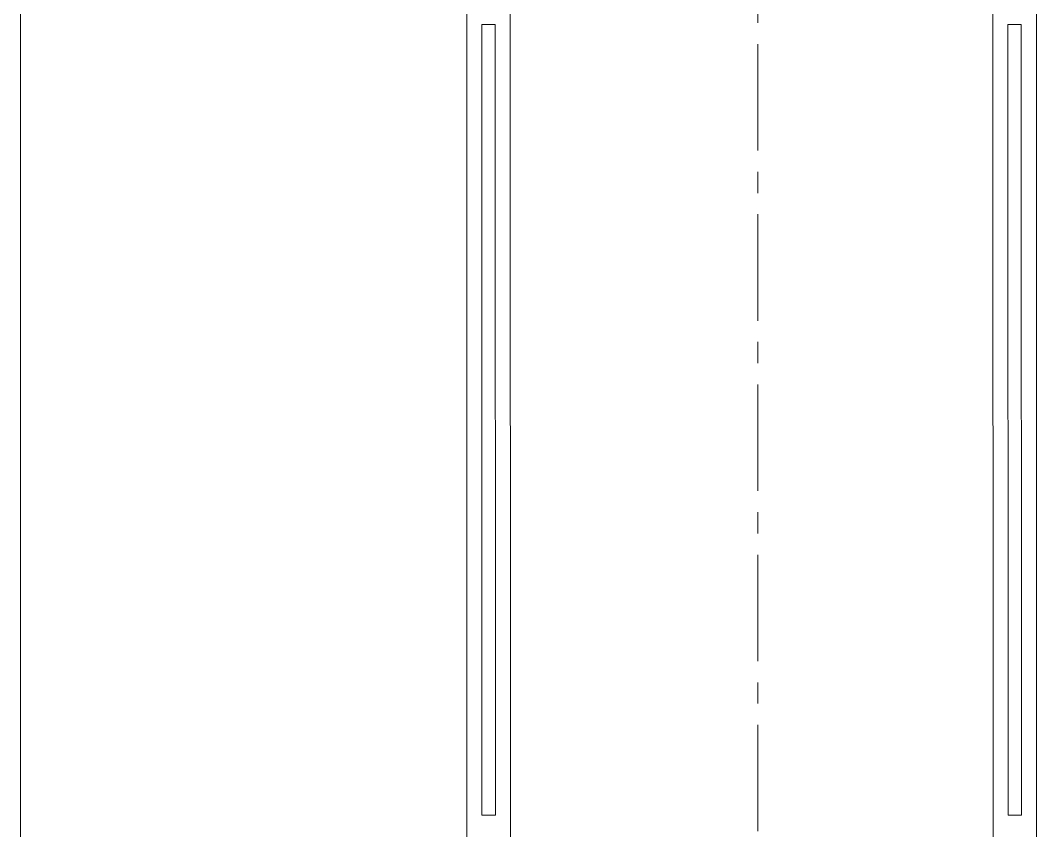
# Model space of a CAD drawing. Header units: millimetres. Extents: x 26027 to 581921, y 7230 to 233891.
# Drawn here: x 508499 to 510015, y 186835 to 188044 of the extents above; entities that cross this region are included whole.
import ezdxf

# ---------------------------------------------------------------- set-up
doc = ezdxf.new("R2010")
doc.units = ezdxf.units.MM
doc.header["$LTSCALE"] = 5
doc.linetypes.add('CENTER', pattern=[50.8, 31.75, -6.35, 6.35, -6.35])
doc.layers.add('axes', color=252, linetype='Continuous')
for name, color, linetype, lineweight in [('Medical Equipment and Furniture', 252, 'Continuous', 0), ('Medical Equipment and Furniture1', 252, 'Continuous', 5), ('Walls', 252, 'Continuous', 5)]:
    doc.layers.add(name, color=color, linetype=linetype, lineweight=lineweight)

# ---------------------------------------------------------------- blocks, each defined once
blk = doc.blocks.new('HF16786E-P')
at = {"layer": 'Medical Equipment and Furniture1'}
for p, q in [((0, 0.425), (-2.14, 0.425)), ((-0.48, 0.4025), (-1.66, 0.4025)), ((-1.66, 0.3825), (-1.66, 0.4025)), ((-0.48, 0.3825), (-0.48, 0.4025)), ((-0.48, 0.3825), (-1.66, 0.3825)), ((-0.28, 0.36), (-1.86, 0.36)), ((-1.86, -0.36), (-0.28, -0.36)), ((-0.48, -0.3825), (-1.66, -0.3825)), ((-1.66, -0.3825), (-1.66, -0.4025)), ((-0.48, -0.3825), (-0.48, -0.4025)), ((-0.48, -0.4025), (-1.66, -0.4025)), ((-2.14, -0.425), (0, -0.425))]:
    blk.add_line(p, q, dxfattribs=at)
for points in [[(-0.48, 0.3825), (-0.48, 0.3825), (-0.48, 0.3825), (-0.48, 0.3825), (-0.48, 0.3825), (-0.48, 0.3825), (-0.48, 0.3825), (-0.48, 0.3825), (-0.48, 0.3825), (-0.48, 0.3825), (-0.48, 0.3825), (-0.48, 0.3825), (-0.48, 0.3825), (-0.48, 0.3825), (-0.48, 0.3825), (-0.48, 0.3825), (-0.48, 0.3825), (-0.48, 0.3825), (-0.48, 0.3825), (-0.48, 0.3825), (-0.48, 0.3825), (-0.48, 0.3825), (-0.48, 0.3825), (-0.48, 0.3825), (-0.48, 0.3825), (-0.48, 0.3825), (-0.48, 0.3825), (-0.48, 0.3825), (-0.48, 0.3825), (-0.48, 0.3825), (-0.48, 0.3825), (-0.48, 0.3825), (-0.48, 0.3825), (-0.48, 0.3825), (-0.48, 0.3825), (-0.48, 0.3825), (-0.48, 0.3825), (-0.48, 0.3825), (-0.48, 0.3825), (-0.48, 0.3825), (-0.48, 0.3825), (-0.48, 0.3825), (-0.48, 0.3825), (-0.48, 0.3825), (-0.48, 0.3825), (-0.48, 0.3825), (-0.48, 0.3825), (-0.48, 0.3825), (-0.48, 0.3825), (-0.48, 0.3825), (-0.48, 0.3825), (-0.48, 0.3825), (-0.48, 0.3825), (-0.48, 0.3825), (-0.48, 0.3825), (-0.48, 0.3825), (-0.48, 0.3825), (-0.48, 0.3825), (-0.48, 0.3825), (-0.48, 0.3825), (-0.48, 0.3825), (-0.48, 0.3825), (-0.48, 0.3825), (-0.48, 0.3825), (-0.48, 0.3825), (-0.48, 0.3825), (-0.48, 0.3825), (-0.48, 0.3825), (-0.48, 0.3825), (-0.48, 0.3825), (-0.48, 0.3825), (-0.48, 0.3825), (-0.48, 0.3825), (-0.48, 0.3825), (-0.48, 0.3825), (-0.48, 0.3825), (-0.48, 0.3825), (-0.48, 0.3825), (-0.48, 0.3825), (-0.48, 0.3825), (-0.48, 0.3825), (-0.48, 0.3825), (-0.48, 0.3825), (-0.48, 0.3825), (-0.48, 0.3825), (-0.48, 0.3825), (-0.48, 0.3825), (-0.48, 0.3825), (-0.48, 0.3825), (-0.48, 0.3825), (-0.48, 0.3825), (-0.48, 0.3825), (-0.48, 0.3825), (-0.48, 0.3825), (-0.48, 0.3825), (-0.48, 0.3825), (-0.48, 0.3825), (-0.48, 0.3825), (-0.48, 0.3825), (-0.48, 0.3825), (-0.48, 0.3825), (-0.48, 0.3825), (-0.48, 0.3825), (-0.48, 0.3825), (-0.48, 0.3825), (-0.48, 0.3825), (-0.48, 0.3825), (-0.48, 0.3825), (-0.48, 0.3825), (-0.48, 0.3825), (-0.48, 0.3825), (-0.48, 0.3825), (-0.48, 0.3825), (-0.48, 0.3825), (-0.48, 0.3825), (-0.48, 0.3825), (-0.48, 0.3825), (-0.48, 0.3825), (-0.48, 0.3825), (-0.48, 0.3825), (-0.48, 0.3825), (-0.48, 0.3825), (-0.48, 0.3825), (-0.48, 0.3825), (-0.48, 0.3825), (-0.48, 0.3825), (-0.48, 0.3825), (-0.48, 0.3825), (-0.48, 0.3825), (-0.48, 0.3825), (-0.48, 0.3825), (-0.48, 0.3825), (-0.48, 0.3825), (-0.48, 0.3825), (-0.48, 0.3825), (-0.48, 0.3825), (-0.48, 0.3825), (-0.48, 0.3825), (-0.48, 0.3825), (-0.48, 0.3825), (-0.48, 0.3825), (-0.48, 0.3825), (-0.48, 0.3825), (-0.48, 0.3825), (-0.48, 0.3825), (-0.48, 0.3825), (-0.48, 0.3825), (-0.48, 0.3825), (-0.48, 0.3825), (-0.48, 0.3825), (-0.48, 0.3825), (-0.48, 0.3825), (-0.48, 0.3825), (-0.48, 0.3825), (-0.48, 0.3825), (-0.48, 0.3825), (-0.48, 0.3825), (-0.48, 0.3825), (-0.48, 0.3825), (-0.48, 0.3825), (-0.48, 0.3825), (-0.48, 0.3825), (-0.48, 0.3825), (-0.48, 0.3825), (-0.48, 0.3825), (-0.48, 0.3825), (-0.48, 0.3825), (-0.48, 0.3825), (-0.48, 0.3825), (-0.48, 0.3825), (-0.48, 0.3825), (-0.48, 0.3825), (-0.48, 0.3825), (-0.48, 0.3825), (-0.48, 0.3825), (-0.48, 0.3825), (-0.48, 0.3825), (-0.48, 0.3825), (-0.48, 0.3825), (-0.48, 0.3825), (-0.48, 0.3825), (-0.48, 0.3825), (-0.48, 0.3825), (-0.48, 0.3825), (-0.48, 0.3825), (-0.48, 0.3825), (-0.48, 0.3825), (-0.48, 0.3825), (-0.48, 0.3825), (-0.48, 0.3825), (-0.48, 0.3825), (-0.48, 0.3825), (-0.48, 0.3825), (-0.48, 0.3825), (-0.48, 0.3825), (-0.48, 0.3825), (-0.48, 0.3825), (-0.48, 0.3825), (-0.48, 0.3825), (-0.48, 0.3825), (-0.48, 0.3825), (-0.48, 0.3825), (-0.48, 0.3825), (-0.48, 0.3825), (-0.48, 0.3825), (-0.48, 0.3825), (-0.48, 0.3825), (-0.48, 0.3825), (-0.48, 0.3825), (-0.48, 0.3825), (-0.48, 0.3825), (-0.48, 0.3825), (-0.48, 0.3825), (-0.48, 0.3825), (-0.48, 0.3825), (-0.48, 0.3825), (-0.48, 0.3825), (-0.48, 0.3825), (-0.48, 0.3825)], [(-0.48, 0.3825), (-0.48, 0.3825), (-0.48, 0.3825), (-0.48, 0.3825), (-0.48, 0.3825), (-0.48, 0.3825), (-0.48, 0.3825), (-0.48, 0.3825), (-0.48, 0.3825), (-0.48, 0.3825), (-0.48, 0.3825), (-0.48, 0.3825), (-0.48, 0.3825), (-0.48, 0.3825), (-0.48, 0.3825), (-0.48, 0.3825), (-0.48, 0.3825), (-0.48, 0.3825), (-0.48, 0.3825), (-0.48, 0.3825), (-0.48, 0.3825), (-0.48, 0.3825), (-0.48, 0.3825), (-0.48, 0.3825), (-0.48, 0.3825), (-0.48, 0.3825), (-0.48, 0.3825), (-0.48, 0.3825), (-0.48, 0.3825), (-0.48, 0.3825), (-0.48, 0.3825), (-0.48, 0.3825), (-0.48, 0.3825), (-0.48, 0.3825), (-0.48, 0.3825), (-0.48, 0.3825), (-0.48, 0.3825), (-0.48, 0.3825), (-0.48, 0.3825), (-0.48, 0.3825), (-0.48, 0.3825), (-0.48, 0.3825), (-0.48, 0.3825), (-0.48, 0.3825), (-0.48, 0.3825), (-0.48, 0.3825), (-0.48, 0.3825), (-0.48, 0.3825), (-0.48, 0.3825), (-0.48, 0.3825), (-0.48, 0.3825), (-0.48, 0.3825), (-0.48, 0.3825), (-0.48, 0.3825), (-0.48, 0.3825), (-0.48, 0.3825), (-0.48, 0.3825), (-0.48, 0.3825), (-0.48, 0.3825), (-0.48, 0.3825), (-0.48, 0.3825), (-0.48, 0.3825), (-0.48, 0.3825), (-0.48, 0.3825), (-0.48, 0.3825), (-0.48, 0.3825), (-0.48, 0.3825), (-0.48, 0.3825), (-0.48, 0.3825), (-0.48, 0.3825), (-0.48, 0.3825), (-0.48, 0.3825), (-0.48, 0.3825), (-0.48, 0.3825), (-0.48, 0.3825), (-0.48, 0.3825), (-0.48, 0.3825), (-0.48, 0.3825), (-0.48, 0.3825), (-0.48, 0.3825), (-0.48, 0.3825), (-0.48, 0.3825), (-0.48, 0.3825), (-0.48, 0.3825), (-0.48, 0.3825), (-0.48, 0.3825), (-0.48, 0.3825), (-0.48, 0.3825), (-0.48, 0.3825), (-0.48, 0.3825), (-0.48, 0.3825), (-0.48, 0.3825), (-0.48, 0.3825), (-0.48, 0.3825), (-0.48, 0.3825), (-0.48, 0.3825), (-0.48, 0.3825), (-0.48, 0.3825), (-0.48, 0.3825), (-0.48, 0.3825), (-0.48, 0.3825), (-0.48, 0.3825), (-0.48, 0.3825), (-0.48, 0.3825), (-0.48, 0.3825), (-0.48, 0.3825), (-0.48, 0.3825), (-0.48, 0.3825), (-0.48, 0.3825), (-0.48, 0.3825), (-0.48, 0.3825), (-0.48, 0.3825), (-0.48, 0.3825), (-0.48, 0.3825), (-0.48, 0.3825), (-0.48, 0.3825), (-0.48, 0.3825), (-0.48, 0.3825), (-0.48, 0.3825), (-0.48, 0.3825), (-0.48, 0.3825), (-0.48, 0.3825), (-0.48, 0.3825), (-0.48, 0.3825), (-0.48, 0.3825), (-0.48, 0.3825), (-0.48, 0.3825), (-0.48, 0.3825), (-0.48, 0.3825), (-0.48, 0.3825), (-0.48, 0.3825), (-0.48, 0.3825), (-0.48, 0.3825), (-0.48, 0.3825), (-0.48, 0.3825), (-0.48, 0.3825), (-0.48, 0.3825), (-0.48, 0.3825), (-0.48, 0.3825), (-0.48, 0.3825), (-0.48, 0.3825), (-0.48, 0.3825), (-0.48, 0.3825), (-0.48, 0.3825), (-0.48, 0.3825), (-0.48, 0.3825), (-0.48, 0.3825), (-0.48, 0.3825), (-0.48, 0.3825), (-0.48, 0.3825), (-0.48, 0.3825), (-0.48, 0.3825), (-0.48, 0.3825), (-0.48, 0.3825), (-0.48, 0.3825), (-0.48, 0.3825), (-0.48, 0.3825), (-0.48, 0.3825), (-0.48, 0.3825), (-0.48, 0.3825), (-0.48, 0.3825), (-0.48, 0.3825), (-0.48, 0.3825), (-0.48, 0.3825), (-0.48, 0.3825), (-0.48, 0.3825), (-0.48, 0.3825), (-0.48, 0.3825), (-0.48, 0.3825), (-0.48, 0.3825), (-0.48, 0.3825), (-0.48, 0.3825), (-0.48, 0.3825), (-0.48, 0.3825), (-0.48, 0.3825), (-0.48, 0.3825), (-0.48, 0.3825), (-0.48, 0.3825), (-0.48, 0.3825), (-0.48, 0.3825), (-0.48, 0.3825), (-0.48, 0.3825), (-0.48, 0.3825), (-0.48, 0.3825), (-0.48, 0.3825), (-0.48, 0.3825), (-0.48, 0.3825), (-0.48, 0.3825), (-0.48, 0.3825), (-0.48, 0.3825), (-0.48, 0.3825), (-0.48, 0.3825), (-0.48, 0.3825), (-0.48, 0.3825), (-0.48, 0.3825), (-0.48, 0.3825), (-0.48, 0.3825), (-0.48, 0.3825), (-0.48, 0.3825), (-0.48, 0.3825), (-0.48, 0.3825), (-0.48, 0.3825), (-0.48, 0.3825), (-0.48, 0.3825), (-0.48, 0.3825), (-0.48, 0.3825), (-0.48, 0.3825), (-0.48, 0.3825), (-0.48, 0.3825), (-0.48, 0.3825), (-0.48, 0.3825), (-0.48, 0.3825), (-0.48, 0.3825), (-0.48, 0.3825)], [(-0.48, 0.3825), (-0.48, 0.3825), (-0.48, 0.3825), (-0.48, 0.3825), (-0.48, 0.3825), (-0.48, 0.3825), (-0.48, 0.3825), (-0.48, 0.3825), (-0.48, 0.3825), (-0.48, 0.3825), (-0.48, 0.3825), (-0.48, 0.3825), (-0.48, 0.3825), (-0.48, 0.3825), (-0.48, 0.3825), (-0.48, 0.3825), (-0.48, 0.3825), (-0.48, 0.3825), (-0.48, 0.3825), (-0.48, 0.3825), (-0.48, 0.3825), (-0.48, 0.3825), (-0.48, 0.3825), (-0.48, 0.3825), (-0.48, 0.3825), (-0.48, 0.3825), (-0.48, 0.3825), (-0.48, 0.3825), (-0.48, 0.3825), (-0.48, 0.3825), (-0.48, 0.3825), (-0.48, 0.3825), (-0.48, 0.3825), (-0.48, 0.3825), (-0.48, 0.3825), (-0.48, 0.3825), (-0.48, 0.3825), (-0.48, 0.3825), (-0.48, 0.3825), (-0.48, 0.3825), (-0.48, 0.3825), (-0.48, 0.3825), (-0.48, 0.3825), (-0.48, 0.3825), (-0.48, 0.3825), (-0.48, 0.3825), (-0.48, 0.3825), (-0.48, 0.3825), (-0.48, 0.3825), (-0.48, 0.3825), (-0.48, 0.3825), (-0.48, 0.3825), (-0.48, 0.3825), (-0.48, 0.3825), (-0.48, 0.3825), (-0.48, 0.3825), (-0.48, 0.3825), (-0.48, 0.3825), (-0.48, 0.3825), (-0.48, 0.3825), (-0.48, 0.3825), (-0.48, 0.3825), (-0.48, 0.3825), (-0.48, 0.3825), (-0.48, 0.3825), (-0.48, 0.3825), (-0.48, 0.3825), (-0.48, 0.3825), (-0.48, 0.3825), (-0.48, 0.3825), (-0.48, 0.3825), (-0.48, 0.3825), (-0.48, 0.3825), (-0.48, 0.3825), (-0.48, 0.3825), (-0.48, 0.3825), (-0.48, 0.3825), (-0.48, 0.3825), (-0.48, 0.3825), (-0.48, 0.3825), (-0.48, 0.3825), (-0.48, 0.3825), (-0.48, 0.3825), (-0.48, 0.3825), (-0.48, 0.3825), (-0.48, 0.3825), (-0.48, 0.3825), (-0.48, 0.3825), (-0.48, 0.3825), (-0.48, 0.3825), (-0.48, 0.3825), (-0.48, 0.3825), (-0.48, 0.3825), (-0.48, 0.3825), (-0.48, 0.3825), (-0.48, 0.3825), (-0.48, 0.3825), (-0.48, 0.3825), (-0.48, 0.3825), (-0.48, 0.3825), (-0.48, 0.3825), (-0.48, 0.3825), (-0.48, 0.3825), (-0.48, 0.3825), (-0.48, 0.3825), (-0.48, 0.3825), (-0.48, 0.3825), (-0.48, 0.3825), (-0.48, 0.3825), (-0.48, 0.3825), (-0.48, 0.3825), (-0.48, 0.3825), (-0.48, 0.3825), (-0.48, 0.3825), (-0.48, 0.3825), (-0.48, 0.3825), (-0.48, 0.3825), (-0.48, 0.3825), (-0.48, 0.3825), (-0.48, 0.3825), (-0.48, 0.3825), (-0.48, 0.3825), (-0.48, 0.3825), (-0.48, 0.3825), (-0.48, 0.3825), (-0.48, 0.3825), (-0.48, 0.3825), (-0.48, 0.3825), (-0.48, 0.3825), (-0.48, 0.3825), (-0.48, 0.3825), (-0.48, 0.3825), (-0.48, 0.3825), (-0.48, 0.3825), (-0.48, 0.3825), (-0.48, 0.3825), (-0.48, 0.3825), (-0.48, 0.3825), (-0.48, 0.3825), (-0.48, 0.3825), (-0.48, 0.3825), (-0.48, 0.3825), (-0.48, 0.3825), (-0.48, 0.3825), (-0.48, 0.3825), (-0.48, 0.3825), (-0.48, 0.3825), (-0.48, 0.3825), (-0.48, 0.3825), (-0.48, 0.3825), (-0.48, 0.3825), (-0.48, 0.3825), (-0.48, 0.3825), (-0.48, 0.3825), (-0.48, 0.3825), (-0.48, 0.3825), (-0.48, 0.3825), (-0.48, 0.3825), (-0.48, 0.3825), (-0.48, 0.3825), (-0.48, 0.3825), (-0.48, 0.3825), (-0.48, 0.3825), (-0.48, 0.3825), (-0.48, 0.3825), (-0.48, 0.3825), (-0.48, 0.3825), (-0.48, 0.3825), (-0.48, 0.3825), (-0.48, 0.3825), (-0.48, 0.3825), (-0.48, 0.3825), (-0.48, 0.3825), (-0.48, 0.3825), (-0.48, 0.3825), (-0.48, 0.3825), (-0.48, 0.3825), (-0.48, 0.3825), (-0.48, 0.3825), (-0.48, 0.3825), (-0.48, 0.3825), (-0.48, 0.3825), (-0.48, 0.3825), (-0.48, 0.3825), (-0.48, 0.3825), (-0.48, 0.3825), (-0.48, 0.3825), (-0.48, 0.3825), (-0.48, 0.3825), (-0.48, 0.3825), (-0.48, 0.3825), (-0.48, 0.3825), (-0.48, 0.3825), (-0.48, 0.3825), (-0.48, 0.3825), (-0.48, 0.3825), (-0.48, 0.3825), (-0.48, 0.3825), (-0.48, 0.3825), (-0.48, 0.3825), (-0.48, 0.3825), (-0.48, 0.3825), (-0.48, 0.3825), (-0.48, 0.3825), (-0.48, 0.3825), (-0.48, 0.3825), (-0.48, 0.3825), (-0.48, 0.3825), (-0.48, 0.3825), (-0.48, 0.3825), (-0.48, 0.3825), (-0.48, 0.3825), (-0.48, 0.3825), (-0.48, 0.3825), (-0.48, 0.3825), (-0.48, 0.3825), (-0.48, 0.3825), (-0.48, 0.3825), (-0.48, 0.3825), (-0.48, 0.3825), (-0.48, 0.3825), (-0.48, 0.3825), (-0.48, 0.3825), (-0.48, 0.3825), (-0.48, 0.3825), (-0.48, 0.3825), (-0.48, 0.3825), (-0.48, 0.3825), (-0.48, 0.3825), (-0.48, 0.3825), (-0.48, 0.3825), (-0.48, 0.3825), (-0.48, 0.3825), (-0.48, 0.3825), (-0.48, 0.3825), (-0.48, 0.3825), (-0.48, 0.3825), (-0.48, 0.3825), (-0.48, 0.3825), (-0.48, 0.3825), (-0.48, 0.3825), (-0.48, 0.3825), (-0.48, 0.3825), (-0.48, 0.3825), (-0.48, 0.3825), (-0.48, 0.3825), (-0.48, 0.3825), (-0.48, 0.3825), (-0.48, 0.3825), (-0.48, 0.3825), (-0.48, 0.3825), (-0.48, 0.3825), (-0.48, 0.3825), (-0.48, 0.3825), (-0.48, 0.3825), (-0.48, 0.3825), (-0.48, 0.3825), (-0.48, 0.3825), (-0.48, 0.3825), (-0.48, 0.3825), (-0.48, 0.3825), (-0.48, 0.3825), (-0.48, 0.3825), (-0.48, 0.3825), (-0.48, 0.3825), (-0.48, 0.3825), (-0.48, 0.3825), (-0.48, 0.3825), (-0.48, 0.3825), (-0.48, 0.3825), (-0.48, 0.3825), (-0.48, 0.3825), (-0.48, 0.3825), (-0.48, 0.3825), (-0.48, 0.3825), (-0.48, 0.3825), (-0.48, 0.3825)]]:
    blk.add_lwpolyline(points, close=True, dxfattribs=at)
for points in [[(-0.48, 0.3825), (-0.48, 0.3825), (-0.48, 0.3825), (-0.48, 0.3825), (-0.48, 0.3825), (-0.48, 0.3825), (-0.48, 0.3825), (-0.48, 0.3825)], [(-0.48, 0.3825), (-0.48, 0.3825), (-0.48, 0.3825), (-0.48, 0.3825), (-0.48, 0.3825), (-0.48, 0.3825), (-0.48, 0.3825), (-0.48, 0.3825), (-0.48, 0.3825), (-0.48, 0.3825), (-0.48, 0.3825), (-0.48, 0.3825), (-0.48, 0.3825), (-0.48, 0.3825), (-0.48, 0.3825), (-0.48, 0.3825), (-0.48, 0.3825), (-0.48, 0.3825), (-0.48, 0.3825), (-0.48, 0.3825), (-0.48, 0.3825), (-0.48, 0.3825), (-0.48, 0.3825), (-0.48, 0.3825), (-0.48, 0.3825), (-0.48, 0.3825), (-0.48, 0.3825), (-0.48, 0.3825), (-0.48, 0.3825), (-0.48, 0.3825), (-0.48, 0.3825), (-0.48, 0.3825), (-0.48, 0.3825), (-0.48, 0.3825), (-0.48, 0.3825), (-0.48, 0.3825), (-0.48, 0.3825), (-0.48, 0.3825), (-0.48, 0.3825), (-0.48, 0.3825), (-0.48, 0.3825), (-0.48, 0.3825), (-0.48, 0.3825), (-0.48, 0.3825), (-0.48, 0.3825), (-0.48, 0.3825), (-0.48, 0.3825), (-0.48, 0.3825), (-0.48, 0.3825), (-0.48, 0.3825), (-0.48, 0.3825), (-0.48, 0.3825), (-0.48, 0.3825), (-0.48, 0.3825), (-0.48, 0.3825), (-0.48, 0.3825), (-0.48, 0.3825), (-0.48, 0.3825), (-0.48, 0.3825), (-0.48, 0.3825), (-0.48, 0.3825), (-0.48, 0.3825), (-0.48, 0.3825), (-0.48, 0.3825), (-0.48, 0.3825), (-0.48, 0.3825), (-0.48, 0.3825), (-0.48, 0.3825), (-0.48, 0.3825), (-0.48, 0.3825), (-0.48, 0.3825), (-0.48, 0.3825), (-0.48, 0.3825), (-0.48, 0.3825), (-0.48, 0.3825), (-0.48, 0.3825), (-0.48, 0.3825), (-0.48, 0.3825), (-0.48, 0.3825), (-0.48, 0.3825), (-0.48, 0.3825), (-0.48, 0.3825), (-0.48, 0.3825), (-0.48, 0.3825), (-0.48, 0.3825), (-0.48, 0.3825), (-0.48, 0.3825), (-0.48, 0.3825), (-0.48, 0.3825), (-0.48, 0.3825), (-0.48, 0.3825), (-0.48, 0.3825), (-0.48, 0.3825), (-0.48, 0.3825), (-0.48, 0.3825), (-0.48, 0.3825), (-0.48, 0.3825), (-0.48, 0.3825), (-0.48, 0.3825), (-0.48, 0.3825), (-0.48, 0.3825), (-0.48, 0.3825), (-0.48, 0.3825), (-0.48, 0.3825), (-0.48, 0.3825), (-0.48, 0.3825), (-0.48, 0.3825), (-0.48, 0.3825), (-0.48, 0.3825), (-0.48, 0.3825), (-0.48, 0.3825)], [(-0.48, 0.3825), (-0.48, 0.3825), (-0.48, 0.3825), (-0.48, 0.3825), (-0.48, 0.3825), (-0.48, 0.3825), (-0.48, 0.3825), (-0.48, 0.3825), (-0.48, 0.3825), (-0.48, 0.3825), (-0.48, 0.3825), (-0.48, 0.3825), (-0.48, 0.3825), (-0.48, 0.3825), (-0.48, 0.3825), (-0.48, 0.3825), (-0.48, 0.3825)], [(-0.48, 0.3825), (-0.48, 0.3825), (-0.48, 0.3825), (-0.48, 0.3825), (-0.48, 0.3825), (-0.48, 0.3825), (-0.48, 0.3825)], [(-0.48, 0.3825), (-0.48, 0.3825), (-0.48, 0.3825), (-0.48, 0.3825), (-0.48, 0.3825), (-0.48, 0.3825), (-0.48, 0.3825), (-0.48, 0.3825), (-0.48, 0.3825), (-0.48, 0.3825), (-0.48, 0.3825), (-0.48, 0.3825)], [(-0.48, 0.3825), (-0.48, 0.3825), (-0.48, 0.3825), (-0.48, 0.3825), (-0.48, 0.3825), (-0.48, 0.3825), (-0.48, 0.3825), (-0.48, 0.3825), (-0.48, 0.3825), (-0.48, 0.3825), (-0.48, 0.3825), (-0.48, 0.3825), (-0.48, 0.3825), (-0.48, 0.3825), (-0.48, 0.3825), (-0.48, 0.3825), (-0.48, 0.3825), (-0.48, 0.3825), (-0.48, 0.3825), (-0.48, 0.3825), (-0.48, 0.3825), (-0.48, 0.3825), (-0.48, 0.3825), (-0.48, 0.3825), (-0.48, 0.3825), (-0.48, 0.3825), (-0.48, 0.3825), (-0.48, 0.3825), (-0.48, 0.3825), (-0.48, 0.3825), (-0.48, 0.3825), (-0.48, 0.3825), (-0.48, 0.3825), (-0.48, 0.3825), (-0.48, 0.3825), (-0.48, 0.3825), (-0.48, 0.3825), (-0.48, 0.3825), (-0.48, 0.3825), (-0.48, 0.3825), (-0.48, 0.3825), (-0.48, 0.3825), (-0.48, 0.3825), (-0.48, 0.3825), (-0.48, 0.3825), (-0.48, 0.3825), (-0.48, 0.3825), (-0.48, 0.3825), (-0.48, 0.3825), (-0.48, 0.3825), (-0.48, 0.3825), (-0.48, 0.3825), (-0.48, 0.3825), (-0.48, 0.3825), (-0.48, 0.3825), (-0.48, 0.3825), (-0.48, 0.3825), (-0.48, 0.3825), (-0.48, 0.3825), (-0.48, 0.3825), (-0.48, 0.3825), (-0.48, 0.3825), (-0.48, 0.3825), (-0.48, 0.3825), (-0.48, 0.3825), (-0.48, 0.3825), (-0.48, 0.3825), (-0.48, 0.3825), (-0.48, 0.3825), (-0.48, 0.3825), (-0.48, 0.3825), (-0.48, 0.3825), (-0.48, 0.3825), (-0.48, 0.3825), (-0.48, 0.3825), (-0.48, 0.3825), (-0.48, 0.3825), (-0.48, 0.3825), (-0.48, 0.3825), (-0.48, 0.3825), (-0.48, 0.3825), (-0.48, 0.3825), (-0.48, 0.3825), (-0.48, 0.3825), (-0.48, 0.3825), (-0.48, 0.3825), (-0.48, 0.3825), (-0.48, 0.3825), (-0.48, 0.3825)], [(-0.48, 0.3825), (-0.48, 0.3825), (-0.48, 0.3825), (-0.48, 0.3825), (-0.48, 0.3825), (-0.48, 0.3825), (-0.48, 0.3825), (-0.48, 0.3825), (-0.48, 0.3825), (-0.48, 0.3825), (-0.48, 0.3825), (-0.48, 0.3825), (-0.48, 0.3825), (-0.48, 0.3825), (-0.48, 0.3825), (-0.48, 0.3825), (-0.48, 0.3825), (-0.48, 0.3825), (-0.48, 0.3825), (-0.48, 0.3825), (-0.48, 0.3825), (-0.48, 0.3825), (-0.48, 0.3825), (-0.48, 0.3825), (-0.48, 0.3825), (-0.48, 0.3825), (-0.48, 0.3825), (-0.48, 0.3825), (-0.48, 0.3825), (-0.48, 0.3825), (-0.48, 0.3825), (-0.48, 0.3825), (-0.48, 0.3825), (-0.48, 0.3825), (-0.48, 0.3825), (-0.48, 0.3825), (-0.48, 0.3825), (-0.48, 0.3825), (-0.48, 0.3825), (-0.48, 0.3825), (-0.48, 0.3825), (-0.48, 0.3825), (-0.48, 0.3825), (-0.48, 0.3825), (-0.48, 0.3825), (-0.48, 0.3825), (-0.48, 0.3825), (-0.48, 0.3825), (-0.48, 0.3825), (-0.48, 0.3825), (-0.48, 0.3825), (-0.48, 0.3825), (-0.48, 0.3825), (-0.48, 0.3825)], [(-0.48, 0.3825), (-0.48, 0.3825), (-0.48, 0.3825), (-0.48, 0.3825), (-0.48, 0.3825), (-0.48, 0.3825), (-0.48, 0.3825), (-0.48, 0.3825), (-0.48, 0.3825), (-0.48, 0.3825)], [(-0.48, 0.3825), (-0.48, 0.3825), (-0.48, 0.3825), (-0.48, 0.3825), (-0.48, 0.3825), (-0.48, 0.3825), (-0.48, 0.3825), (-0.48, 0.3825), (-0.48, 0.3825), (-0.48, 0.3825)], [(-0.48, 0.3825), (-0.48, 0.3825), (-0.48, 0.3825), (-0.48, 0.3825), (-0.48, 0.3825), (-0.48, 0.3825), (-0.48, 0.3825), (-0.48, 0.3825), (-0.48, 0.3825), (-0.48, 0.3825), (-0.48, 0.3825), (-0.48, 0.3825), (-0.48, 0.3825), (-0.48, 0.3825), (-0.48, 0.3825)], [(-0.48, 0.3825), (-0.48, 0.3825), (-0.48, 0.3825), (-0.48, 0.3825), (-0.48, 0.3825), (-0.48, 0.3825), (-0.48, 0.3825), (-0.48, 0.3825), (-0.48, 0.3825), (-0.48, 0.3825)], [(-0.48, 0.3825), (-0.48, 0.3825), (-0.48, 0.3825), (-0.48, 0.3825), (-0.48, 0.3825), (-0.48, 0.3825), (-0.48, 0.3825)], [(-0.48, 0.3825), (-0.48, 0.3825), (-0.48, 0.3825), (-0.48, 0.3825), (-0.48, 0.3825), (-0.48, 0.3825), (-0.48, 0.3825), (-0.48, 0.3825), (-0.48, 0.3825), (-0.48, 0.3825)], [(-0.48, 0.3825), (-0.48, 0.3825), (-0.48, 0.3825), (-0.48, 0.3825), (-0.48, 0.3825), (-0.48, 0.3825), (-0.48, 0.3825), (-0.48, 0.3825), (-0.48, 0.3825), (-0.48, 0.3825), (-0.48, 0.3825), (-0.48, 0.3825), (-0.48, 0.3825), (-0.48, 0.3825), (-0.48, 0.3825), (-0.48, 0.3825), (-0.48, 0.3825), (-0.48, 0.3825)], [(-0.48, 0.3825), (-0.48, 0.3825), (-0.48, 0.3825), (-0.48, 0.3825), (-0.48, 0.3825), (-0.48, 0.3825), (-0.48, 0.3825), (-0.48, 0.3825), (-0.48, 0.3825)]]:
    blk.add_lwpolyline(points, dxfattribs=at)

msp = doc.modelspace()

# ---------------------------------------------------------------- linework, layer by layer
at = {"layer": 'axes', "linetype": 'CENTER', "lineweight": 0}
msp.add_line((509599.2, 120285.6, 0), (509599.2, 210035.3, 0), dxfattribs=at)
at = {"layer": 'Walls'}
msp.add_line((508498.8, 190352.3, 0), (508498.8, 186055.3, 0), dxfattribs=at)

# ---------------------------------------------------------------- block references
at = {"layer": 'Medical Equipment and Furniture', "lineweight": 0, "xscale": 1000, "yscale": 1000, "zscale": 1000, "rotation": 270.0149936594165}
msp.add_blockref('HF16786E-P', (509590.2, 186377.7, 0), dxfattribs=at)

doc.saveas('drawing.dxf')
